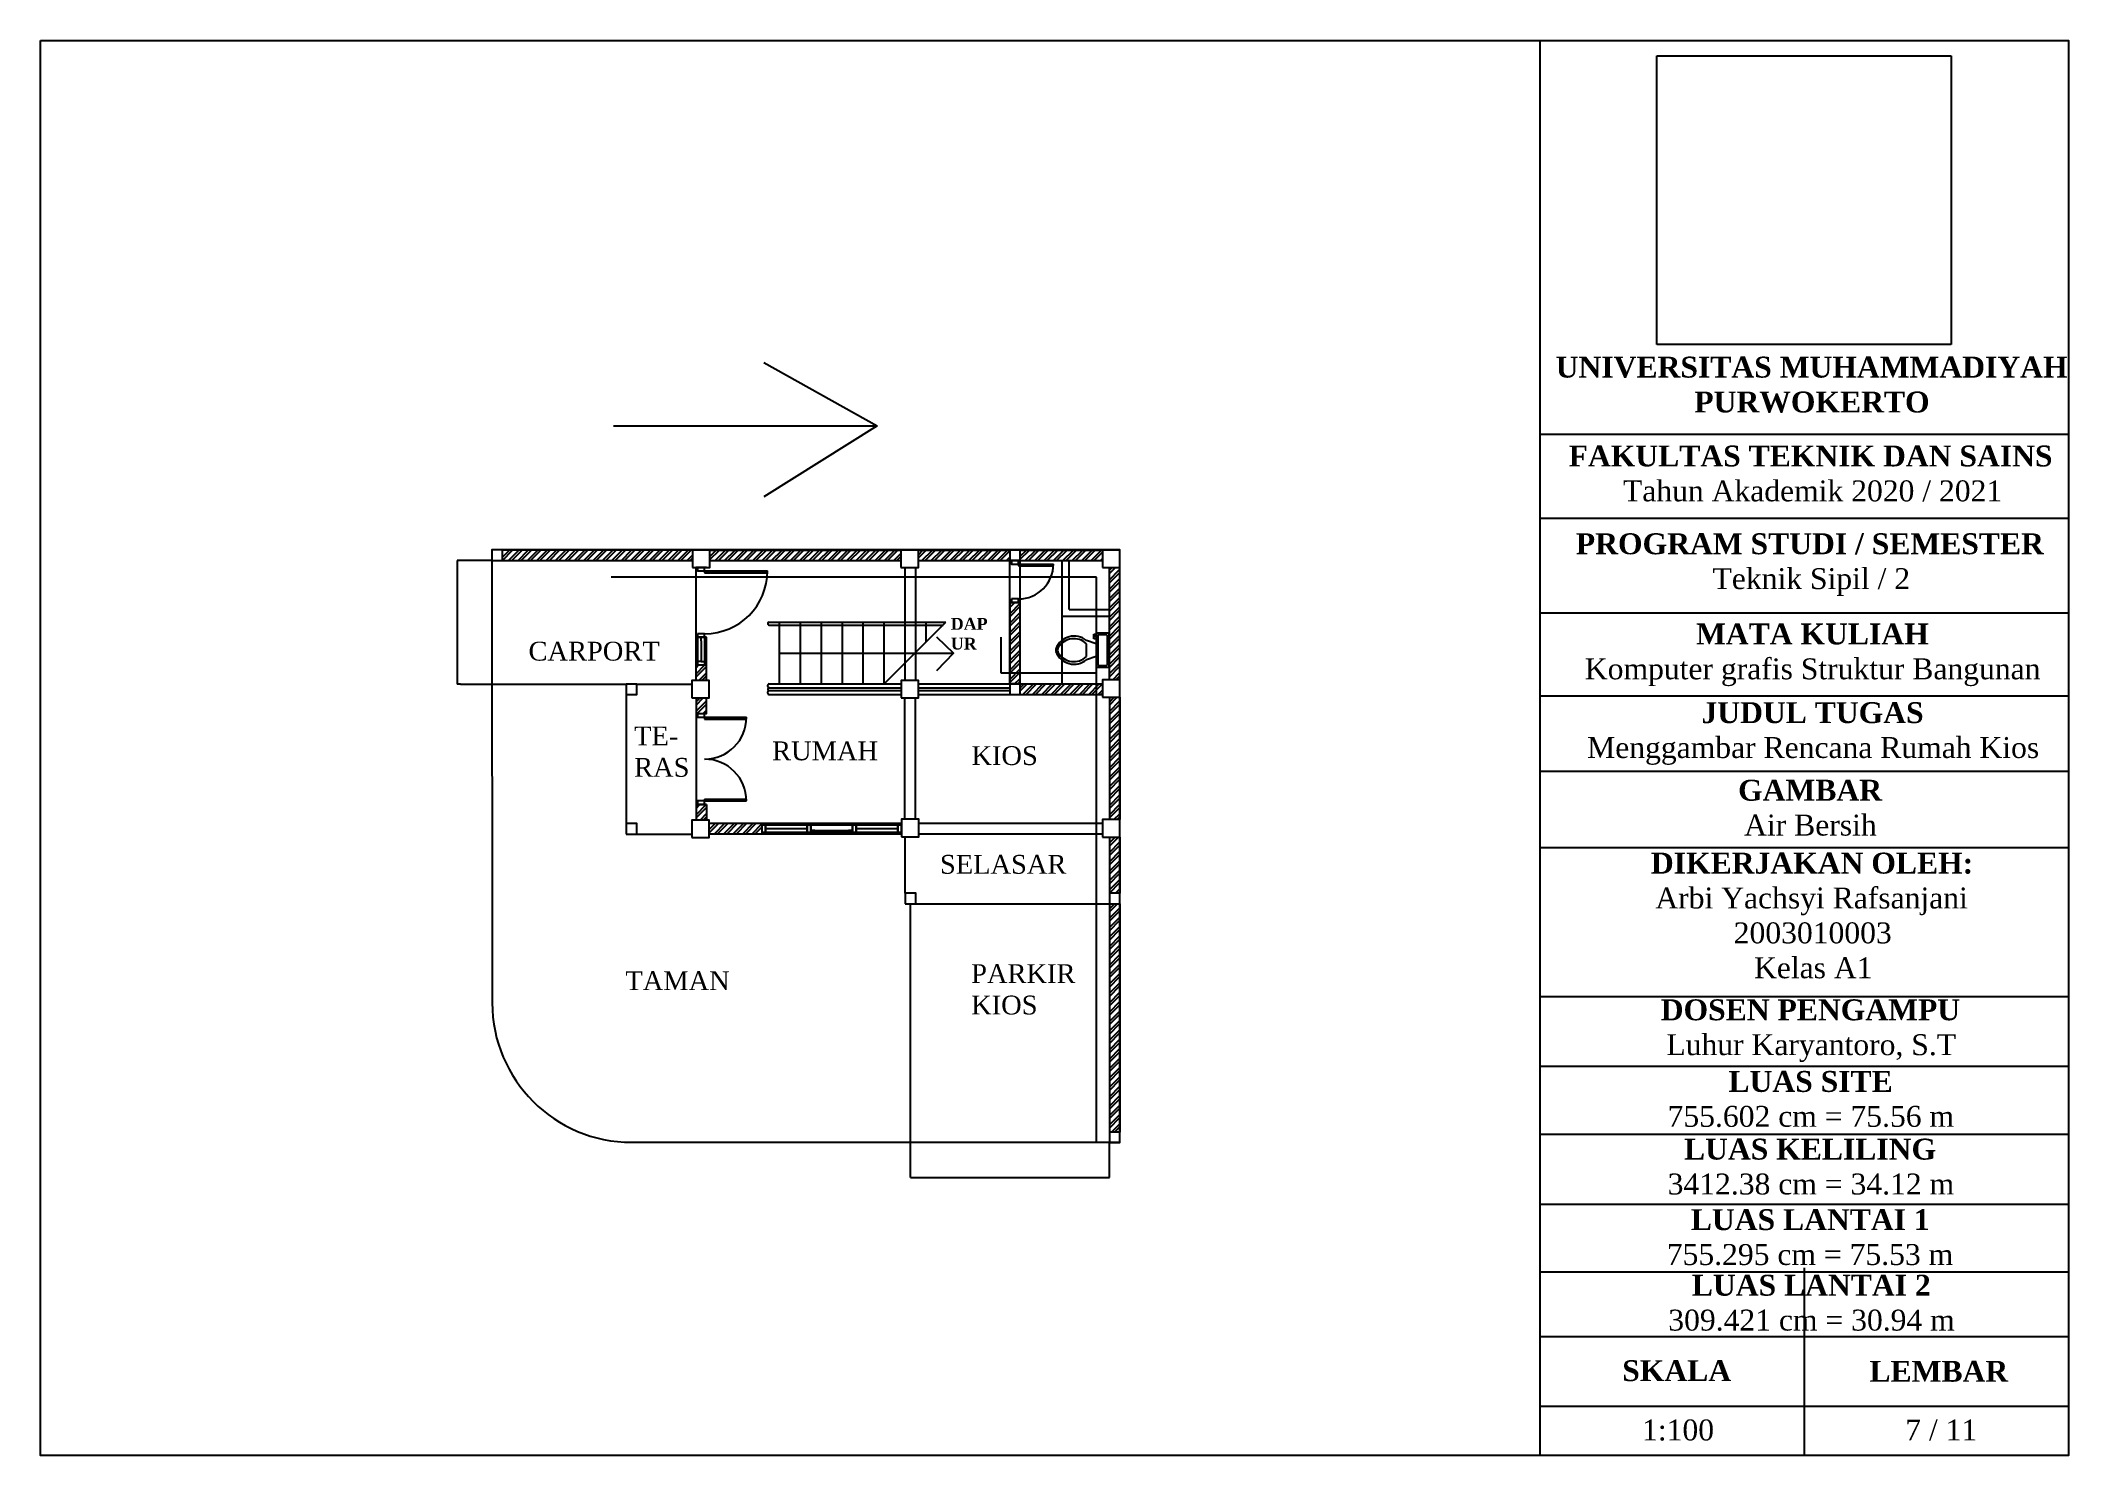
# Paper-space layout 'AIR BERSIH' of a CAD drawing. Header units: millimetres. Extents: x 3 to 293, y 4 to 207.
# The model-space entities are those that its viewports show. They can reach past a viewport. Long polylines and large blocks are cut down to what shows.
import ezdxf

# ---------------------------------------------------------------- set-up
doc = ezdxf.new("R2010")
doc.units = ezdxf.units.MM
doc.linetypes.add('ACAD_ISO03W100', pattern=[30, 12, -18])
doc.linetypes.add('ACAD_ISO05W100', pattern=[33, 24, -3, 0, -3, 0, -3])
for name, color, linetype in [('air bersih', 162, 'Continuous'), ('cetak', 250, 'Continuous'), ('dinding lantai 1', 60, 'Continuous'), ('kolom', 6, 'Continuous'), ('kusen lantai 1', 231, 'Continuous'), ('mata angin', 170, 'Continuous'), ('site', 60, 'Continuous'), ('text denah lantai 1', 24, 'Continuous')]:
    doc.layers.add(name, color=color, linetype=linetype)
doc.layers.get('0').off()
doc.styles.get("Standard").update_dxf_attribs({"font": 'arial.ttf'})
picture_1 = doc.add_image_def('image1.jpg', size_in_pixel=(571, 560))
pattern_1 = [(45, (-280.662, -174.909), (-6.735192, 6.735192), []), (45, (-276.172, -174.909), (-6.735192, 6.735192), [])]

# ---------------------------------------------------------------- blocks, each defined once
blk = doc.blocks.new('p90')
at = {"layer": 'kusen lantai 1'}
for p, q in [((2647.3, 1311.4), (2647.3, 1401.4)), ((2649.8, 1311.4), (2649.8, 1401.4)), ((2642.3, 1313.9), (2642.3, 1298.9)), ((2647.3, 1311.4), (2649.8, 1311.4)), ((2742.3, 1313.9), (2742.3, 1298.9))]:
    blk.add_line(p, q, dxfattribs=at)
for points in [[(2642.3, 1301.4), (2647.3, 1301.4), (2647.3, 1311.4), (2642.3, 1311.4)], [(2737.3, 1301.4), (2742.3, 1301.4), (2742.3, 1311.4), (2737.3, 1311.4)]]:
    blk.add_lwpolyline(points, close=True, dxfattribs=at)
blk.add_arc((2647.3, 1311.4), 90, 0, 90, dxfattribs=at)
blk = doc.blocks.new('j360')
at = {"layer": 'kusen lantai 1'}
for p, q in [((2800.7, 1404.6), (2800.7, 1389.6)), ((2805.7, 1397.1), (2865.7, 1397.1)), ((2935.7, 1397.1), (2995.7, 1397.1)), ((3000.7, 1404.6), (3000.7, 1389.6)), ((2874.4, 1394.6), (2870.7, 1394.6)), ((2874.4, 1394.6), (2930.7, 1394.6)), ((2876.7, 1393.4), (2924.7, 1393.4))]:
    blk.add_line(p, q, dxfattribs=at)
for points in [[(2800.7, 1392.1), (2805.7, 1392.1), (2805.7, 1402.1), (2800.7, 1402.1)], [(2805.7, 1392.1), (2865.7, 1392.1), (2865.7, 1402.1), (2805.7, 1402.1)], [(2865.7, 1392.1), (2870.7, 1392.1), (2870.7, 1402.1), (2865.7, 1402.1)], [(2870.7, 1392.1), (2930.7, 1392.1), (2930.7, 1402.1), (2870.7, 1402.1)], [(2930.7, 1392.1), (2935.7, 1392.1), (2935.7, 1402.1), (2930.7, 1402.1)], [(2935.7, 1392.1), (2995.7, 1392.1), (2995.7, 1402.1), (2935.7, 1402.1)], [(2995.7, 1392.1), (3000.7, 1392.1), (3000.7, 1402.1), (2995.7, 1402.1)], [(2870.7, 1392.1), (2876.7, 1392.1), (2876.7, 1394.6), (2870.7, 1394.6)], [(2924.7, 1392.1), (2930.7, 1392.1), (2930.7, 1394.6), (2924.7, 1394.6)]]:
    blk.add_lwpolyline(points, close=True, dxfattribs=at)
blk = doc.blocks.new('p290')
for centre, start, end in [((2503.2, 1311.4), 0, 90), ((2623.2, 1311.4), 90, 180)]:
    blk.add_arc(centre, 60, start, end)
at = {"layer": 'kusen lantai 1'}
for p, q in [((2503.2, 1311.4), (2503.2, 1371.4)), ((2505.7, 1311.4), (2505.7, 1371.4)), ((2620.7, 1311.4), (2620.7, 1371.4)), ((2623.2, 1311.4), (2623.2, 1371.4)), ((2498.2, 1313.9), (2498.2, 1298.9)), ((2503.2, 1311.4), (2505.7, 1311.4)), ((2620.7, 1311.4), (2623.2, 1311.4)), ((2628.2, 1313.9), (2628.2, 1298.9))]:
    blk.add_line(p, q, dxfattribs=at)
for points in [[(2498.2, 1301.4), (2503.2, 1301.4), (2503.2, 1311.4), (2498.2, 1311.4)], [(2623.2, 1301.4), (2628.2, 1301.4), (2628.2, 1311.4), (2623.2, 1311.4)]]:
    blk.add_lwpolyline(points, close=True, dxfattribs=at)
blk = doc.blocks.new('jb1')
at = {"layer": 'kusen lantai 1'}
for p, q in [((1275, 1064.9), (1315, 1064.9)), ((1275, 1054.9), (1275, 1064.9)), ((1280, 1059.9), (1275, 1059.9)), ((1315, 1054.9), (1275, 1054.9)), ((1280, 1059.9), (1310, 1059.9)), ((1310, 1059.9), (1310, 1064.9)), ((1310, 1059.9), (1310, 1054.9)), ((1315, 1067.4), (1315, 1052.4)), ((1315, 1064.9), (1315, 1054.9))]:
    blk.add_line(p, q, dxfattribs=at)
blk = doc.blocks.new('jwc')
at = {"layer": 'kusen lantai 1'}
for p, q in [((1750.7, 1457.9), (1735.7, 1457.9)), ((1748.2, 1452.9), (1748.2, 1450.4)), ((1748.2, 1452.9), (1798.2, 1452.9)), ((1748.2, 1450.4), (1798.2, 1450.4)), ((1750.7, 1397.9), (1735.7, 1397.9))]:
    blk.add_line(p, q, dxfattribs=at)
for points in [[(1738.2, 1457.9), (1738.2, 1452.9), (1748.2, 1452.9), (1748.2, 1457.9)], [(1738.2, 1402.9), (1738.2, 1397.9), (1748.2, 1397.9), (1748.2, 1402.9)]]:
    blk.add_lwpolyline(points, close=True, dxfattribs=at)
blk.add_arc((1748.2, 1452.9), 50, 270, 0, dxfattribs=at)
blk = doc.blocks.new('Toilet - top')
for p, q in [((-10, -8.5), (-8, -8.5)), ((-10, -9.5), (-10, -8.5)), ((-7, -9.5), (-10, -9.5)), ((-8, -8.5), (-8, -8)), ((-7, -8), (-7, -9.5)), ((-4, -8), (-6, -14)), ((4, -8), (6, -14)), ((9.5, -6), (9.5, -2)), ((4, -14), (-4, -14))]:
    blk.add_line(p, q)
blk.add_lwpolyline([(10.5, -8), (10.5, 0), (-10.5, 0), (-10.5, -8)], close=True)
for points in [[(-9.5, -2), (-9.5, -6)], [(8.5, -1), (-8.5, -1)], [(-8.5, -7), (8.5, -7)]]:
    blk.add_lwpolyline(points)
for centre, radius, start, end in [((-8.6, -1.9), 0.884, 81.8699, 188.1301), ((-8.6, -6.1), 0.884, 171.8699, 278.1301), ((8.6, -1.9), 0.884, 351.8699, 98.1301), ((8.6, -6.1), 0.884, 261.8699, 8.1301), ((3.5, -21.6), 12.2, 141.4691, 247.9714), ((4.2, -21.8), 11.3, 136.3677, 238.9468), ((-3.5, -21.6), 12.2, 292.0284, 38.5307), ((-4.2, -21.8), 11.3, 301.053, 43.6321), ((0, -27.9), 4, 245.7318, 294.2682), ((0, -29), 4, 254.8605, 285.1395)]:
    blk.add_arc(centre, radius, start, end)
blk = doc.blocks.new('am')
at = {"layer": 'mata angin'}
for p, q in [((-1033.1, 6364.1), (-870.5, 6273.4)), ((-1248.7, 6273.4), (-870.5, 6273.4)), ((-870.5, 6273.4), (-1033.1, 6171.5))]:
    blk.add_line(p, q, dxfattribs=at)

msp = doc.modelspace()

# ---------------------------------------------------------------- hatches: boundary and pattern name
at = {"layer": 'dinding lantai 1'}
h = msp.add_hatch(dxfattribs=at)
h.set_pattern_fill('ANSI32', color=256)
h.set_pattern_definition(pattern_1)
h.paths.add_polyline_path([(823.167, 4061.244), (550.833, 4061.205), (550.833, 4046.548), (823.167, 4046.411)])
h.paths.add_polyline_path([(1122.115, 4061.288), (848.167, 4061.248), (848.167, 4046.385), (1122.115, 4046.385)])
h.paths.add_polyline_path([(1435.628, 4036.385), (1420.628, 4036.385), (1420.628, 3875.339), (1435.628, 3875.339)])
h.paths.add_polyline_path([(1435.868, 3850.339), (1420.872, 3850.339), (1420.872, 3674.974), (1435.868, 3674.974)])
h.paths.add_polyline_path([(1435.868, 3649.974), (1420.868, 3649.974), (1420.868, 3569.347), (1435.868, 3569.347)])
h.paths.add_polyline_path([(922.799, 3669.625), (847.355, 3669.625), (847.355, 3654.625), (922.799, 3654.625)])
h.paths.add_polyline_path([(843.197, 3849.424), (828.296, 3849.424), (828.296, 3826.644), (843.197, 3826.644)])
h.paths.add_polyline_path([(843.296, 3896.367), (828.296, 3896.367), (828.296, 3874.424), (843.296, 3874.424)])
h.paths.add_polyline_path([(843.197, 3696.644), (828.296, 3696.644), (828.296, 3674.393), (843.296, 3674.393)])
h.paths.add_polyline_path([(1410.822, 3869.424), (1293.172, 3869.424), (1293.172, 3854.424), (1410.822, 3854.424)])
h.paths.add_polyline_path([(1293.176, 3986.288), (1278.103, 3986.288), (1278.172, 3869.424), (1293.172, 3869.424)])
h.paths.add_polyline_path([(719.104, 3415.124), (878.778, 3415.124), (878.778, 3472.774), (719.104, 3472.774)], flags=9)
h.paths.add_polyline_path([(1215.347, 3380.307), (1375.41, 3380.307), (1375.41, 3482.957), (1215.347, 3482.957)], flags=9)
h.paths.add_polyline_path([(1168.759, 3581.972), (1359.832, 3581.972), (1359.832, 3639.622), (1168.759, 3639.622)], flags=9)
h.paths.add_polyline_path([(1215.723, 3737.842), (1322.254, 3737.842), (1322.254, 3795.492), (1215.723, 3795.492)], flags=9)
h.paths.add_polyline_path([(929.989, 3744.652), (1091.901, 3744.652), (1091.901, 3802.302), (929.989, 3802.302)], flags=9)
h.paths.add_polyline_path([(731.627, 3721.011), (823.207, 3721.011), (823.207, 3823.661), (731.627, 3823.661)], flags=9)
h.paths.add_polyline_path([(936.913, 3953.052), (1098.826, 3953.052), (1098.826, 4010.702), (936.913, 4010.702)], flags=9)
h.paths.add_polyline_path([(579.295, 3944.417), (776.675, 3944.417), (776.675, 4002.067), (579.295, 4002.067)], flags=9)
h = msp.add_hatch(dxfattribs=at)
h.set_pattern_fill('ANSI32', color=256)
h.set_pattern_definition(pattern_1)
h.paths.add_polyline_path([(1278.178, 4061.306), (1147.115, 4061.306), (1147.115, 4046.306), (1278.178, 4046.306)])
h.paths.add_polyline_path([(1411.008, 4061.313), (1293.178, 4061.313), (1293.178, 4046.313), (1411.008, 4046.313)])
h.paths.add_polyline_path([(1435.868, 3554.347), (1420.868, 3554.347), (1420.868, 3226.995), (1435.868, 3226.995)])

# ---------------------------------------------------------------- linework, layer by layer
at = {"layer": 'air bersih', "linetype": 'ACAD_ISO03W100'}
for p, q in [((1402.236, 4022.297), (706.468, 4022.297)), ((1402.236, 3212.346), (1402.236, 4022.297)), ((1265.665, 3884.82), (1265.665, 3936.344)), ((1402.236, 3884.82), (1265.665, 3884.82))]:
    msp.add_line(p, q, dxfattribs=at)
at = {"layer": 'dinding lantai 1'}
for p, q in [((1278.172, 3869.424), (1278.172, 4046.311)), ((933.172, 3957.904), (1186.626, 3957.878)), ((933.172, 3953.904), (1182.627, 3953.878)), ((948.172, 3869.424), (948.172, 3957.904)), ((978.172, 3869.424), (978.172, 3957.901)), ((1008.172, 3869.424), (1008.172, 3957.898)), ((1038.172, 3869.424), (1038.172, 3957.894)), ((1068.172, 3869.424), (1068.172, 3957.891)), ((1098.172, 3869.424), (1098.172, 3957.888)), ((1128.172, 3899.424), (1128.173, 3957.884)), ((1158.172, 3929.424), (1158.172, 3957.881)), ((1278.12, 3957.868), (1278.172, 3957.868)), ((948.172, 3913.664), (1197.433, 3913.664)), ((933.172, 3863.924), (1122.313, 3863.924)), ((933.172, 3859.924), (1122.313, 3859.924)), ((1147.313, 3863.924), (1278.172, 3863.924)), ((1147.313, 3859.924), (1278.172, 3859.924))]:
    msp.add_line(p, q, dxfattribs=at)
at = {"layer": 'dinding lantai 1', "linetype": 'ACAD_ISO05W100'}
msp.add_line((1098.172, 3869.424), (1186.626, 3957.878), dxfattribs=at)
at = {"layer": 'dinding lantai 1'}
msp.add_lwpolyline([(1172.941, 3937.156), (1197.433, 3913.664), (1172.941, 3888.13)], dxfattribs=at)
for centre, radius, start, end in [((933.172, 3955.904), 2, 89.988011, 270), ((933.61, 3866.674), 2.785, 99.04679, 279.04679), ((933.61, 3857.174), 2.785, 99.04679, 279.04679), ((933.234, 3861.924), 2.001, 79.175466, 268.222256)]:
    msp.add_arc(centre, radius, start, end, dxfattribs=at)
at = {"layer": 'kolom'}
for points in [[(535.833, 4046.554), (550.833, 4046.554), (550.833, 4061.554), (535.833, 4061.554)], [(823.167, 4036.411), (848.167, 4036.411), (848.167, 4061.411), (823.167, 4061.411)], [(1122.115, 4036.385), (1147.115, 4036.385), (1147.115, 4061.385), (1122.115, 4061.385)], [(1278.178, 4046.311), (1293.178, 4046.311), (1293.178, 4061.311), (1278.178, 4061.311)], [(1411.008, 4036.385), (1436.008, 4036.385), (1436.008, 4061.385), (1411.008, 4061.385)], [(728.301, 3854.347), (743.301, 3854.347), (743.301, 3869.347), (728.301, 3869.347)], [(822.304, 3849.424), (847.304, 3849.424), (847.304, 3874.424), (822.304, 3874.424)], [(1122.313, 3849.424), (1147.313, 3849.424), (1147.313, 3874.424), (1122.313, 3874.424)], [(1278.172, 3854.424), (1293.172, 3854.424), (1293.172, 3869.424), (1278.172, 3869.424)], [(1410.822, 3850.339), (1435.822, 3850.339), (1435.822, 3875.339), (1410.822, 3875.339)], [(728.327, 3654.287), (743.327, 3654.287), (743.327, 3669.287), (728.327, 3669.287)], [(822.355, 3649.393), (847.355, 3649.393), (847.355, 3674.393), (822.355, 3674.393)], [(1122.831, 3650.417), (1147.831, 3650.417), (1147.831, 3675.417), (1122.831, 3675.417)], [(1410.872, 3649.974), (1435.872, 3649.974), (1435.872, 3674.974), (1410.872, 3674.974)], [(1128.317, 3554.35), (1143.317, 3554.35), (1143.317, 3569.35), (1128.317, 3569.35)], [(1420.868, 3554.347), (1435.868, 3554.347), (1435.868, 3569.347), (1420.868, 3569.347)], [(1420.868, 3211.995), (1435.868, 3211.995), (1435.868, 3226.995), (1420.868, 3226.995)]]:
    msp.add_lwpolyline(points, close=True, dxfattribs=at)
at = {"layer": 'site'}
for p, q in [((536.179, 4046.554), (485.833, 4046.554)), ((550.825, 4046.548), (823.159, 4046.411)), ((550.833, 4061.548), (823.167, 4061.411)), ((848.167, 4061.385), (1122.115, 4061.385)), ((848.167, 4046.385), (1122.115, 4046.385)), ((1147.115, 4061.306), (1278.178, 4061.306)), ((1147.115, 4046.306), (1278.178, 4046.306)), ((1292.862, 4061.313), (1410.662, 4061.313)), ((1292.862, 4046.313), (1410.662, 4046.313)), ((1293.172, 3869.424), (1293.178, 4046.311)), ((1353.173, 3869.424), (1353.173, 4046.313)), ((1363.173, 3976.313), (1363.173, 4046.313)), ((828.296, 3874.424), (828.296, 4036.411)), ((1128.328, 3874.432), (1128.328, 4036.391)), ((1143.328, 3874.432), (1143.328, 4036.391)), ((1420.628, 4036.334), (1420.628, 3875.339)), ((1435.628, 4036.334), (1435.628, 3875.339)), ((1278.103, 3986.288), (1278.172, 3869.424)), ((1420.628, 3966.313), (1353.173, 3966.313)), ((1363.173, 3976.313), (1420.628, 3976.313)), ((843.296, 3874.424), (843.296, 3936.367)), ((490.886, 3869.335), (728.301, 3869.335)), ((743.301, 3869.347), (822.304, 3869.347)), ((933.172, 3869.424), (1122.313, 3869.424)), ((1147.313, 3869.424), (1410.822, 3869.424)), ((728.301, 3854.347), (728.301, 3669.287)), ((828.296, 3849.424), (828.296, 3674.393)), ((933.172, 3854.424), (1122.313, 3854.424)), ((1127.313, 3849.424), (1127.313, 3675.417)), ((1142.313, 3849.424), (1142.313, 3675.417)), ((1147.313, 3854.424), (1410.822, 3854.424)), ((1420.872, 3850.336), (1420.872, 3674.972)), ((1435.872, 3850.336), (1435.872, 3674.972)), ((843.197, 3696.644), (843.296, 3674.393)), ((847.359, 3669.625), (1122.822, 3669.625)), ((743.327, 3654.287), (822.355, 3654.287)), ((847.359, 3654.625), (1122.822, 3654.625)), ((1128.317, 3569.35), (1128.317, 3650.417)), ((1147.831, 3654.625), (1410.872, 3654.625)), ((1420.868, 3649.974), (1420.868, 3569.347)), ((1435.868, 3649.974), (1435.868, 3569.347)), ((1135.833, 3161.995), (1135.833, 3554.352)), ((1143.317, 3554.35), (1420.868, 3554.347)), ((1420.868, 3554.347), (1420.868, 3226.995)), ((1435.868, 3554.347), (1435.868, 3226.995)), ((1420.868, 3161.995), (1420.868, 3211.995))]:
    msp.add_line(p, q, dxfattribs=at)
at = {"layer": 'site', "linetype": 'ACAD_ISO03W100'}
for p, q in [((485.833, 4046.554), (485.833, 3869.335)), ((490.886, 3869.335), (485.833, 3869.335)), ((843.197, 3826.644), (843.197, 3849.424)), ((1147.831, 3669.625), (1410.872, 3669.625)), ((1135.833, 3161.995), (1420.868, 3161.995))]:
    msp.add_line(p, q, dxfattribs=at)
at = {"layer": 'site'}
msp.add_lwpolyline([(535.833, 4061.554), (536.179, 3412.345, 0.41390113), (736.179, 3212.345), (1435.868, 3212.346), (1435.868, 4061.684)], format="xyb", close=True, dxfattribs=at)

# ---------------------------------------------------------------- block references
at = {"layer": 'dinding lantai 1', "xscale": 2.31229659206, "yscale": 2.31229659206, "zscale": 2.31229659206, "rotation": 270}
msp.add_blockref('Toilet - top', (1420.448, 3917.869), dxfattribs=at)
at = {"layer": 'kusen lantai 1'}
for name, p in [('jwc', (-457.56, 2588.408)), ('j360', (-1877.875, 2264.941))]:
    msp.add_blockref(name, p, dxfattribs=at)
at = {"layer": 'kusen lantai 1', "rotation": 270}
for name, p in [('p90', (-470.746, 6678.655)), ('jb1', (-224.188, 5211.388)), ('p290', (-470.729, 6324.842))]:
    msp.add_blockref(name, p, dxfattribs=at)
at = {"layer": 'mata angin'}
msp.add_blockref('am', (1958.639, -2033.985), dxfattribs=at)

# ---------------------------------------------------------------- texts
at = {"layer": 'text denah lantai 1', "attachment_point": 1}
for s, width, insert, char_height in [('{\\fTimes New Roman|b1|i0|c0|p18;DAP\\PUR}', 55.33495, (1193.532, 3964.085), 17), ('{\\fTimes New Roman|b0|i0|c0|p18;CARPORT}', 214.39073, (588.164, 3929.919), 27), ('{\\fTimes New Roman|b0|i0|c0|p18;TE-\\PRAS}', 99.99541, (739.584, 3808.385), 27), ('{\\fTimes New Roman|b0|i0|c0|p18;RUMAH}', 195.58451, (937.42, 3787.025), 27), ('{\\fTimes New Roman|b0|i0|c0|p18;KIOS}', 195.58454, (1223.135, 3780.216), 27), ('{\\fTimes New Roman|b0|i0|c0|p18;SELASAR}', 195.58451, (1178, 3624.345), 27), ('{\\fTimes New Roman|b0|i0|c0|p18;PARKIR\\PKIOS}', 201.62938, (1222.759, 3467.681), 27), ('{\\fTimes New Roman|b0|i0|c0|p18;TAMAN}', 338.29249, (727.061, 3457.497), 27)]:
    msp.add_mtext_dynamic_manual_height_columns(s, width=width, gutter_width=12.5, heights=[0], dxfattribs=dict(at, insert=insert, char_height=char_height))

psp = doc.layouts.new('AIR BERSIH')

# ---------------------------------------------------------------- linework, layer by layer
at = {"layer": 'cetak'}
for p, q in [((217.54, 150.31), (293.32, 150.31)), ((217.54, 138.24), (293.32, 138.24)), ((217.54, 124.7), (293.32, 124.7)), ((217.54, 112.8), (293.32, 112.8)), ((217.54, 101.99), (293.32, 101.99)), ((217.54, 91.05), (293.32, 91.05)), ((217.54, 69.71), (293.32, 69.71)), ((217.54, 59.72), (293.32, 59.72)), ((217.54, 49.95), (293.32, 49.95)), ((217.54, 39.94), (293.32, 39.94)), ((217.54, 30.21), (293.32, 30.21)), ((255.43, 30.8), (255.43, 3.9)), ((217.54, 20.96), (293.32, 20.96)), ((217.54, 10.96), (293.32, 10.96))]:
    psp.add_line(p, q, dxfattribs=at)
for points in [[(2.6, 206.72), (293.32, 206.72), (293.32, 3.9), (2.6, 3.9)], [(2.6, 206.72), (217.54, 206.72), (217.54, 3.9), (2.6, 3.9)]]:
    psp.add_lwpolyline(points, close=True, dxfattribs=at)

# ---------------------------------------------------------------- texts
at = {"layer": 'cetak', "char_height": 3, "attachment_point": 1}
for s, width, insert in [('{\\fTimes New Roman|b1|i0|c0|p18;\\W1.8324; \\W1;UNIVERSITAS MUHAMMADIYAH \\P\\W9.6857;  \\W1;PURWOKERTO}', 75.7768, (217.74, 161.41)), ('{\\fTimes New Roman|b1|i0|c0|p18;\\W3.6468; \\W1;FAKULTAS TEKNIK DAN SAINS\\fTimes New Roman|b0|i0|c0|p18;\\P\\W5.2608;  \\W1;Tahun Akademik 2020 / 2021}', 75.7768, (217.54, 148.67)), ('{\\fTimes New Roman|b1|i0|c0|p18;\\W4.557; \\W1;PROGRAM STUDI / SEMESTER\\P\\fTimes New Roman|b0|i0|c0|p18;\\W7.2855;   \\W1;Teknik Sipil / 2}', 75.7768, (217.54, 136.09)), ('{\\fTimes New Roman|b1|i0|c0|p18;\\W9.7463;  \\W1;MATA KULIAH\\P\\fTimes New Roman|b0|i0|c0|p18;\\W5.4269; \\W1;Komputer grafis Struktur Bangunan}', 75.7768, (217.85, 123.16)), ('{\\fTimes New Roman|b1|i0|c0|p18;\\W6.7277;   \\W1;JUDUL TUGAS\\P\\fTimes New Roman|b0|i0|c0|p18;\\W5.713; \\W1;Menggambar Rencana Rumah Kios}', 75.7768, (217.85, 111.88)), ('{\\fTimes New Roman|b1|i0|c0|p18;\\W8.364;   \\W1;GAMBAR\\P\\fTimes New Roman|b0|i0|c0|p18;\\W8.6179;   \\W1;Air Bersih}', 75.7768, (217.54, 100.76)), ('{\\fTimes New Roman|b1|i0|c0|p18;\\W6.9723;  \\W1;DIKERJAKAN OLEH:\\P\\fTimes New Roman|b0|i0|c0|p18;\\W7.2525;  \\W1;Arbi Yachsyi Rafsanjani\\P\\W8.1407;   \\W1;2003010003\\P\\W8.9974;   \\W1;Kelas A1}', 75.7768, (217.67, 90.31)), ('{\\fTimes New Roman|b1|i0|c0|p18;\\W7.6276;  \\W1;DOSEN PENGAMPU\\P\\fTimes New Roman|b0|i0|c0|p18;\\W7.9869;  \\W1;Luhur Karyantoro, S.T}', 75.7768, (217.59, 69.28)), ('{\\fTimes New Roman|b1|i0|c0|p18;\\W7.9575;   \\W1;LUAS SITE\\P\\fTimes New Roman|b0|i0|c0|p18;\\W8.0845;  \\W1;755.602 cm = 75.56 m}', 75.7768, (217.54, 59.01)), ('{\\fTimes New Roman|b1|i0|c0|p18;\\W9.1237;  \\W1;LUAS KELILING\\P\\fTimes New Roman|b0|i0|c0|p18;\\W8.088;  \\W1;3412.38 cm = 34.12 m}', 75.7768, (217.54, 49.31)), ('{\\fTimes New Roman|b1|i0|c0|p18;\\W9.6076;  \\W1;LUAS LANTAI 1\\P\\fTimes New Roman|b0|i0|c0|p18;\\W8.0845;  \\W1;755.295 cm = 75.53 m}', 75.7768, (217.42, 39.2)), ('{\\fTimes New Roman|b1|i0|c0|p18;\\W9.5798;  \\W1;LUAS LANTAI 2\\P\\fTimes New Roman|b0|i0|c0|p18;\\W8.088;  \\W1;309.421 cm = 30.94 m}', 75.7768, (217.63, 29.8)), ('{\\fTimes New Roman|b1|i0|c0|p18;\\W5.1524;  \\W1;SKALA}', 37.8884, (217.68, 17.55)), ('{\\fTimes New Roman|b1|i0|c0|p18;\\W8.3107; \\W1;LEMBAR}', 37.8884, (255.38, 17.46)), ('{\\fTimes New Roman|b0|i0|c0|p18;\\W6.4283;  \\W1;1:100}', 37.8884, (217.63, 9.05)), ('{\\fTimes New Roman|b0|i0|c0|p18;\\W6.4346;  \\W1;7 / 11}', 37.8884, (255.35, 9.05))]:
    psp.add_mtext_dynamic_manual_height_columns(s, width=width, gutter_width=12.5, heights=[0], dxfattribs=dict(at, insert=insert))

# ---------------------------------------------------------------- pictures from other files: only their frames are drawn
at = {"layer": 'cetak'}
image = psp.add_image(picture_1, insert=(234.33, 163.14), size_in_units=(42.2, 41.39), dxfattribs=at)
image.dxf.flags = 7

# ---------------------------------------------------------------- viewports
at = {"layer": 'air bersih'}
psp.add_viewport(center=(110.07, 105.31), size=(214.94, 202.8239), view_center_point=(963.308, 3777.607), view_height=2028.23948, dxfattribs=at)

doc.saveas('drawing.dxf')
